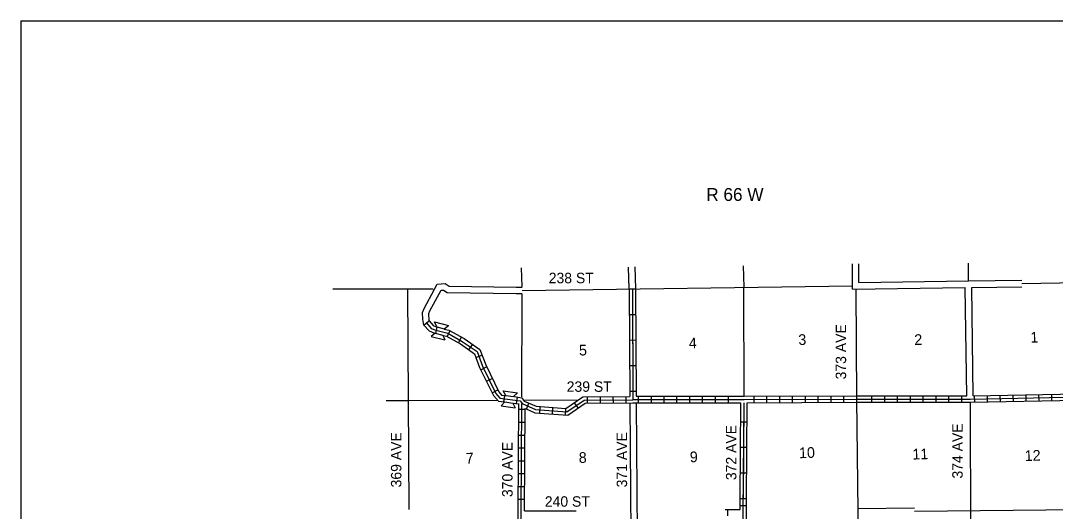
# Model space of a CAD drawing. Extents: x 1557140 to 1961012, y 15613470 to 16163728.
# Drawn here: x 1673057 to 1721398, y 15949946 to 15972857 of the extents above; entities that cross this region are included whole.
import ezdxf

# ---------------------------------------------------------------- set-up
doc = ezdxf.new("R2010")
doc.units = 0
for name, color, linetype in [('L10', 7, 'Continuous'), ('L11', 7, 'Continuous'), ('L13', 7, 'Continuous'), ('L14', 7, 'Continuous'), ('L18', 7, 'Continuous'), ('L2', 7, 'Continuous'), ('L23', 7, 'Continuous'), ('L30', 7, 'Continuous'), ('L4', 7, 'Continuous'), ('L50', 7, 'Continuous'), ('L55', 7, 'Continuous'), ('L8', 7, 'Continuous'), ('L9', 7, 'Continuous')]:
    doc.layers.add(name, color=color, linetype=linetype)

msp = doc.modelspace()

# ---------------------------------------------------------------- linework, layer by layer
at = {"layer": 'L10'}
for points in [[(1691900, 15958644), (1691843, 15958918), (1691832, 15959224), (1691906, 15959419), (1692397, 15960317)], [(1692141, 15958834), (1692133, 15959176), (1692175, 15959303), (1692708, 15960269)]]:
    msp.add_lwpolyline(points, dxfattribs=at)
at = {"layer": 'L11'}
for p, q in [((1712223, 15960630), (1717343, 15960705)), ((1717343, 15960705), (1719833, 15960736)), ((1711922, 15960326), (1717193, 15960400)), ((1717264, 15955343), (1717193, 15960400)), ((1717494, 15960404), (1719837, 15960436)), ((1717565, 15955343), (1717494, 15960404)), ((1701515, 15955015), (1701573, 15947273)), ((1701815, 15955017), (1701874, 15947273)), ((1712163, 15950081), (1714814, 15950105)), ((1696600, 15949961), (1699018, 15949973))]:
    msp.add_line(p, q, dxfattribs=at)
for points in [[(1692397, 15960317), (1692524, 15960549), (1692898, 15960591), (1693083, 15960459), (1696209, 15960407), (1696484, 15960411)], [(1692708, 15960269), (1692814, 15960275), (1692983, 15960158), (1696209, 15960111), (1696483, 15960115)]]:
    msp.add_lwpolyline(points, dxfattribs=at)
at = {"layer": 'L13'}
for p, q in [((1706858, 15955317), (1706848, 15960405)), ((1696473, 15955285), (1696484, 15960090)), ((1695317, 15955116), (1691151, 15955100)), ((1699097, 15955132), (1696589, 15955127)), ((1717413, 15955042), (1717450, 15944794)), ((1714814, 15949955), (1722508, 15950026))]:
    msp.add_line(p, q, dxfattribs=at)
at = {"layer": 'L18'}
for p, q in [((1692397, 15958791), (1693046, 15958627)), ((1692497, 15958559), (1692397, 15958791)), ((1692423, 15958268), (1692233, 15958110)), ((1692423, 15958268), (1692782, 15958173)), ((1692497, 15958559), (1692851, 15958469)), ((1692851, 15958469), (1693046, 15958627)), ((1692233, 15958110), (1692872, 15957951)), ((1692782, 15958173), (1692872, 15957951)), ((1695596, 15955565), (1696267, 15955475)), ((1695723, 15955348), (1695596, 15955565)), ((1695723, 15955348), (1696088, 15955301)), ((1696088, 15955301), (1696267, 15955475)), ((1695681, 15955053), (1695507, 15954873)), ((1695507, 15954873), (1696167, 15954783)), ((1695681, 15955053), (1696051, 15955000)), ((1696051, 15955000), (1696167, 15954783))]:
    msp.add_line(p, q, dxfattribs=at)
at = {"layer": 'L2'}
for p, q in [((1692323, 15960317), (1687640, 15960317)), ((1691209, 15950031), (1691140, 15960290)), ((1696486, 15960261), (1711922, 15960476)), ((1719835, 15960586), (1722613, 15960625))]:
    msp.add_line(p, q, dxfattribs=at)
at = {"layer": 'L23'}
for q in [(1923778, 15972857), (1673057, 15793098)]:
    msp.add_line((1673057, 15972857), q, dxfattribs=at)
at = {"layer": 'L4'}
msp.add_lwpolyline([(1712076, 15960328), (1712107, 15955190), (1712165, 15949936), (1712175, 15944609)], dxfattribs=at)
at = {"layer": 'L50'}
for p, q in [((1696484, 15960444), (1696457, 15961310)), ((1701494, 15960331), (1701462, 15961341)), ((1701795, 15960335), (1701763, 15961357)), ((1706868, 15960406), (1706837, 15961410)), ((1711922, 15960326), (1711922, 15961500)), ((1712223, 15960630), (1712223, 15961500)), ((1717343, 15960705), (1717347, 15961537))]:
    msp.add_line(p, q, dxfattribs=at)
at = {"layer": 'L55'}
msp.add_line((1691151, 15955100), (1690132, 15955100), dxfattribs=at)
at = {"layer": 'L8'}
for p, q in [((1701642, 15960333), (1701663, 15955169)), ((1691901, 15958643), (1692133, 15958844)), ((1692450, 15958252), (1692513, 15958543)), ((1692988, 15958110), (1693131, 15958369)), ((1693506, 15957819), (1693659, 15958078)), ((1693997, 15957482), (1694166, 15957735)), ((1694324, 15957128), (1694609, 15957233)), ((1694556, 15956558), (1694826, 15956695)), ((1694815, 15956019), (1695084, 15956151)), ((1695084, 15955486), (1695348, 15955618)), ((1695633, 15955058), (1695676, 15955359)), ((1701346, 15955010), (1701341, 15955311)), ((1701906, 15955317), (1701906, 15955016)), ((1702508, 15955317), (1702508, 15955016)), ((1703104, 15955317), (1703104, 15955016)), ((1703706, 15955317), (1703706, 15955016)), ((1704308, 15955317), (1704308, 15955016)), ((1704905, 15955317), (1704905, 15955016)), ((1705507, 15955317), (1705507, 15955016)), ((1706109, 15955317), (1706109, 15955016)), ((1707307, 15955317), (1707307, 15955016)), ((1707904, 15955327), (1707904, 15955026)), ((1708506, 15955327), (1708506, 15955026)), ((1709108, 15955327), (1709108, 15955026)), ((1709704, 15955333), (1709704, 15955032)), ((1710306, 15955333), (1710306, 15955032)), ((1710908, 15955333), (1710908, 15955032)), ((1711505, 15955343), (1711505, 15955042)), ((1712814, 15955343), (1712814, 15955042)), ((1713416, 15955343), (1713416, 15955042)), ((1714013, 15955343), (1714013, 15955042)), ((1714614, 15955343), (1714614, 15955042)), ((1715216, 15955343), (1715216, 15955042)), ((1715813, 15955343), (1715813, 15955042)), ((1716415, 15955343), (1716415, 15955042)), ((1717017, 15955343), (1717017, 15955042)), ((1717613, 15955343), (1717624, 15955042)), ((1718215, 15955359), (1718221, 15955058)), ((1718812, 15955369), (1718823, 15955069)), ((1719414, 15955375), (1719424, 15955074)), ((1720016, 15955391), (1720021, 15955095)), ((1720612, 15955401), (1720623, 15955100)), ((1721214, 15955406), (1721225, 15955111)), ((1696225, 15954973), (1696267, 15955274)), ((1696689, 15954715), (1696806, 15954995)), ((1697307, 15954535), (1697334, 15954836)), ((1699108, 15954778), (1698933, 15955016)), ((1699546, 15954995), (1699541, 15955290)), ((1700148, 15955000), (1700142, 15955301)), ((1700750, 15955000), (1700739, 15955301)), ((1696621, 15954694), (1696325, 15954694)), ((1697909, 15954493), (1697925, 15954794)), ((1698506, 15954451), (1698522, 15954741)), ((1696616, 15954092), (1696315, 15954092)), ((1696616, 15953490), (1696315, 15953490)), ((1696616, 15952893), (1696315, 15952893)), ((1696605, 15952291), (1696309, 15952291)), ((1696605, 15951695), (1696309, 15951695)), ((1696605, 15951093), (1696309, 15951093)), ((1696600, 15950491), (1696299, 15950491)), ((1705977, 15950027), (1706674, 15950034)), ((1706076, 15950027), (1706078, 15949729)), ((1706674, 15950216), (1706975, 15950216))]:
    msp.add_line(p, q, dxfattribs=at)
for points in [[(1692017, 15958743), (1692233, 15958490), (1692455, 15958400), (1693009, 15958268), (1693690, 15957883), (1694382, 15957402), (1694641, 15956726), (1695264, 15955443), (1695449, 15955232), (1696388, 15955111), (1696484, 15954973), (1697107, 15954699), (1698574, 15954593), (1699382, 15955142), (1701663, 15955158)], [(1692141, 15958834), (1692323, 15958617), (1692466, 15958559)], [(1691900, 15958644), (1692138, 15958369), (1692397, 15958258)], [(1692851, 15958458), (1693067, 15958411), (1693775, 15958010), (1694509, 15957503), (1694783, 15956785), (1695391, 15955528), (1695523, 15955375), (1695707, 15955348)], [(1692809, 15958157), (1692946, 15958126), (1693606, 15957761), (1694255, 15957302), (1694498, 15956668), (1695142, 15955359), (1695375, 15955095), (1695665, 15955053)], [(1696109, 15955301), (1696473, 15955248), (1696584, 15955095), (1697138, 15954852), (1698532, 15954741), (1699329, 15955290), (1701515, 15955311)], [(1701816, 15955317), (1706858, 15955317), (1712107, 15955343)], [(1712107, 15955190), (1717413, 15955190), (1722608, 15955285), (1727429, 15955227), (1732614, 15955343)], [(1712107, 15955343), (1717264, 15955343)], [(1717565, 15955343), (1722439, 15955433)], [(1696066, 15955000), (1696309, 15954968), (1696315, 15954952)], [(1696341, 15944741), (1696299, 15949868), (1696325, 15954973)], [(1696547, 15928890), (1696499, 15934107), (1696457, 15938352), (1696447, 15939308), (1696489, 15944598), (1696447, 15949868), (1696473, 15954973)], [(1696642, 15954741), (1697075, 15954551), (1698617, 15954440), (1699430, 15954995), (1701665, 15955012)], [(1701663, 15955169), (1706858, 15955169), (1712107, 15955190)], [(1701665, 15955016), (1706705, 15955016)], [(1707038, 15928832), (1707006, 15934091), (1706932, 15939350), (1706932, 15939350), (1706901, 15944577), (1706821, 15949878), (1706858, 15955016)], [(1707006, 15955016), (1712107, 15955042)], [(1712107, 15955042), (1717413, 15955042), (1722450, 15955132)], [(1696600, 15949961), (1696621, 15954752)], [(1706674, 15950034), (1706674, 15950534)], [(1707048, 15944725), (1706975, 15949878), (1706975, 15950533)]]:
    msp.add_lwpolyline(points, dxfattribs=at)
at = {"layer": 'L9'}
for p, q in [((1701488, 15960331), (1701515, 15955311)), ((1701491, 15960331), (1701789, 15960333)), ((1701640, 15960332), (1701666, 15955316)), ((1701790, 15960333), (1701816, 15955317)), ((1701497, 15959138), (1701795, 15959140)), ((1701503, 15957945), (1701801, 15957946)), ((1701509, 15956752), (1701808, 15956753)), ((1701516, 15955558), (1701814, 15955560)), ((1706674, 15950534), (1706705, 15955016)), ((1706825, 15950534), (1706856, 15955017)), ((1706975, 15950533), (1707006, 15955016)), ((1706999, 15954112), (1706700, 15954114)), ((1706990, 15952919), (1706692, 15952921)), ((1706982, 15951726), (1706684, 15951728)), ((1706974, 15950533), (1706675, 15950535))]:
    msp.add_line(p, q, dxfattribs=at)

# ---------------------------------------------------------------- texts
at = {"layer": 'L14'}
for s, p in [('3', (1709398, 15957709)), ('2', (1714815, 15957709)), ('1', (1720238, 15957819)), ('4', (1704282, 15957550)), ('5', (1699150, 15957218)), ('10', (1709430, 15952423)), ('7', (1693859, 15952170)), ('8', (1699139, 15952201)), ('9', (1704329, 15952233)), ('11', (1714725, 15952360)), ('12', (1719974, 15952291))]:
    msp.add_text(s, height=500, rotation=1.7657, dxfattribs=at).set_placement(p)
at = {"layer": 'L30'}
for s, rotation, p in [('238 ST', 360, (1697729, 15960597)), ('373 AVE', 90, (1711625, 15956106)), ('239 ST', 360, (1698569, 15955526)), ('372 AVE', 90, (1706498, 15951401)), ('374 AVE', 90, (1717071, 15951474)), ('369 AVE', 90, (1690845, 15951061)), ('371 AVE', 90, (1701391, 15951063)), ('370 AVE', 90, (1696040, 15950610)), ('240 ST', 360, (1697546, 15950160))]:
    msp.add_text(s, height=488, rotation=rotation, dxfattribs=at).set_placement(p)
at = {"layer": 'L50'}
msp.add_text('R 66 W', height=600, rotation=360, dxfattribs=at).set_placement((1705090, 15964441))

doc.saveas('drawing.dxf')
